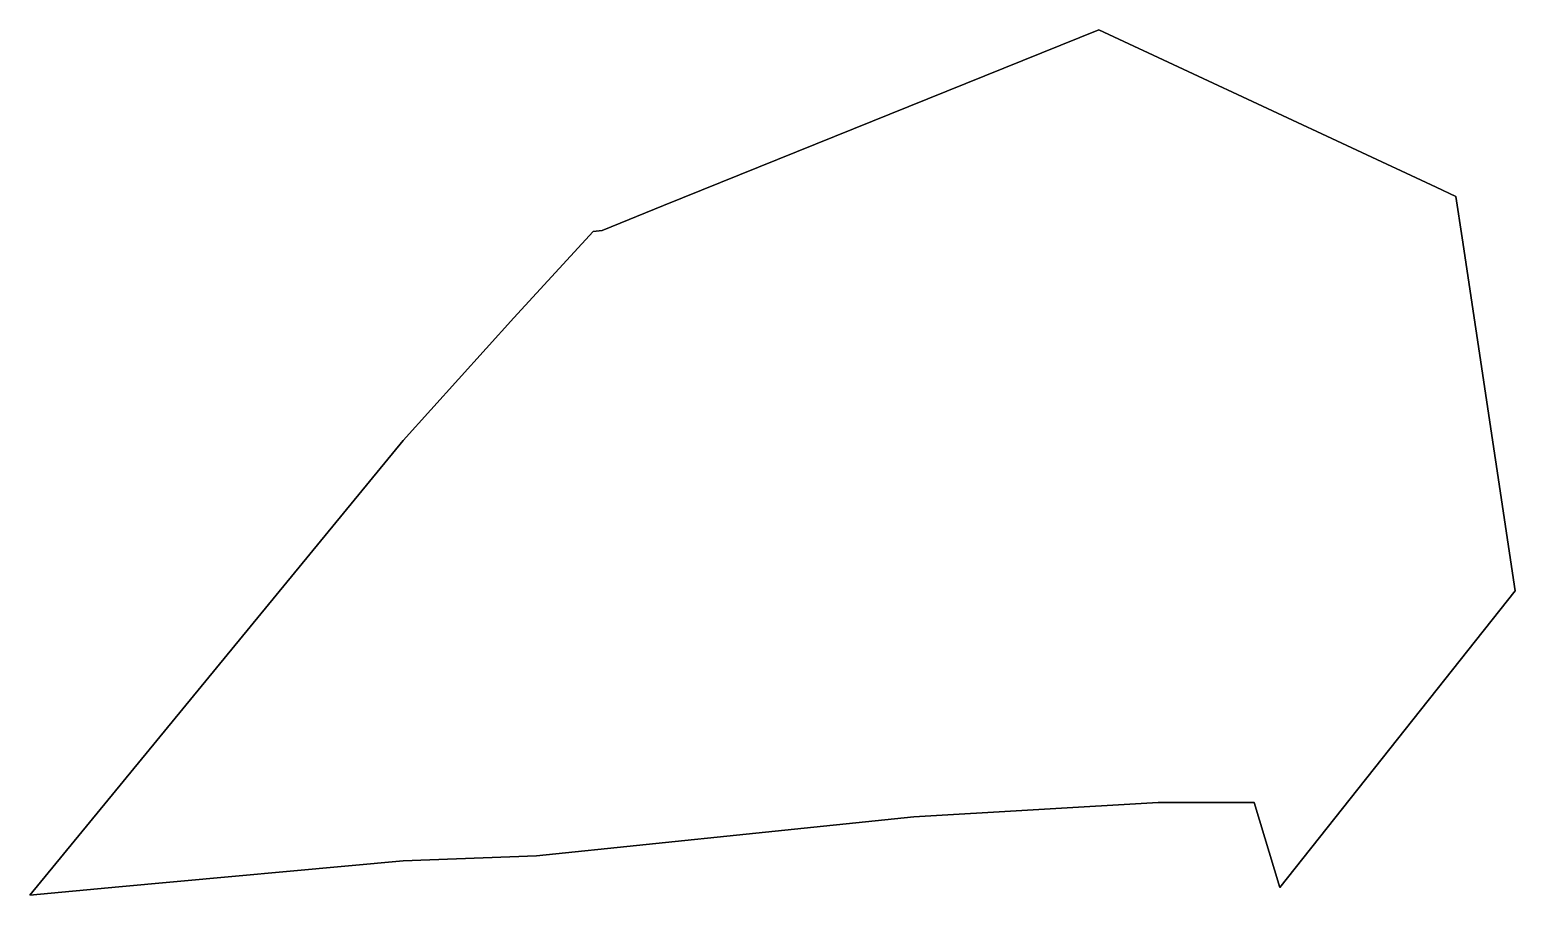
# Model space of a CAD drawing. Extents: x -83.16 to -81.49, y 44.39 to 45.37.
import ezdxf

# ---------------------------------------------------------------- set-up
doc = ezdxf.new("R2010")
doc.units = 0
doc.header["$MEASUREMENT"] = 0
doc.layers.add('GEO_', color=7, linetype='Continuous')

msp = doc.modelspace()

# ---------------------------------------------------------------- linework, layer by layer
at = {"layer": 'GEO_', "color": 7, "true_color": 0xffffff}
for p, q in [((-81.9583, 45.3678), (-82.4487, 45.1699)), ((-81.9583, 45.3678), (-82.4487, 45.1699)), ((-81.9583, 45.3678), (-82.4487, 45.1699)), ((-82.4487, 45.1699), (-81.9583, 45.3678)), ((-81.9583, 45.3678), (-82.4487, 45.1699)), ((-81.9583, 45.3678), (-82.4487, 45.1699)), ((-82.4487, 45.1699), (-81.9583, 45.3678)), ((-82.4487, 45.1699), (-81.9583, 45.3678)), ((-82.4487, 45.1699), (-81.9583, 45.3678)), ((-82.4487, 45.1699), (-81.9583, 45.3678)), ((-81.9583, 45.3678), (-82.4487, 45.1699)), ((-81.9583, 45.3678), (-82.4487, 45.1699)), ((-81.9583, 45.3678), (-82.4487, 45.1699)), ((-81.9583, 45.3678), (-82.4487, 45.1699)), ((-82.4487, 45.1699), (-81.9583, 45.3678)), ((-81.9583, 45.3678), (-81.9583, 45.3678)), ((-81.9583, 45.3678), (-81.9583, 45.3678)), ((-81.9583, 45.3678), (-81.9583, 45.3678)), ((-81.9583, 45.3678), (-81.5785, 45.1906)), ((-81.9583, 45.3678), (-81.5785, 45.1906)), ((-81.9583, 45.3678), (-81.9583, 45.3678)), ((-81.9583, 45.3678), (-81.5785, 45.1906)), ((-81.5785, 45.1906), (-81.9583, 45.3678)), ((-81.5785, 45.1906), (-81.9583, 45.3678)), ((-81.5785, 45.1906), (-81.9583, 45.3678)), ((-81.5785, 45.1906), (-81.9583, 45.3678)), ((-81.9583, 45.3678), (-81.9583, 45.3678)), ((-81.9583, 45.3678), (-81.5785, 45.1906)), ((-81.9583, 45.3678), (-81.9583, 45.3678)), ((-81.5785, 45.1906), (-81.5562, 45.1802)), ((-81.5785, 45.1906), (-81.5562, 45.1802)), ((-81.5785, 45.1906), (-81.5785, 45.1906)), ((-81.5785, 45.1906), (-81.5562, 45.1802)), ((-81.5562, 45.1802), (-81.5785, 45.1906)), ((-81.5562, 45.1802), (-81.5785, 45.1906)), ((-81.5562, 45.1802), (-81.5785, 45.1906)), ((-81.5562, 45.1802), (-81.5785, 45.1906)), ((-81.5785, 45.1906), (-81.5785, 45.1906)), ((-81.5785, 45.1906), (-81.5562, 45.1802)), ((-82.4487, 45.1699), (-82.5176, 45.1418)), ((-82.4487, 45.1699), (-82.5176, 45.1418)), ((-82.4487, 45.1699), (-82.5176, 45.1418)), ((-82.5176, 45.1418), (-82.4487, 45.1699)), ((-82.4487, 45.1699), (-82.5176, 45.1418)), ((-82.4487, 45.1699), (-82.5176, 45.1418)), ((-82.5176, 45.1418), (-82.4487, 45.1699)), ((-82.5176, 45.1418), (-82.4487, 45.1699)), ((-82.5176, 45.1418), (-82.4487, 45.1699)), ((-82.5176, 45.1418), (-82.4487, 45.1699)), ((-82.4487, 45.1699), (-82.5176, 45.1418)), ((-82.4487, 45.1699), (-82.5176, 45.1418)), ((-82.4487, 45.1699), (-82.5176, 45.1418)), ((-82.4487, 45.1699), (-82.5176, 45.1418)), ((-82.5176, 45.1418), (-82.4487, 45.1699)), ((-82.4487, 45.1699), (-82.4487, 45.1699)), ((-82.4487, 45.1699), (-82.4487, 45.1699)), ((-82.4487, 45.1699), (-82.4487, 45.1699)), ((-82.4487, 45.1699), (-82.4487, 45.1699)), ((-82.4487, 45.1699), (-82.4487, 45.1699)), ((-81.5562, 45.1802), (-81.5492, 45.1334)), ((-81.5562, 45.1802), (-81.5492, 45.1334)), ((-81.5562, 45.1802), (-81.5562, 45.1802)), ((-81.5562, 45.1802), (-81.5492, 45.1334)), ((-81.5492, 45.1334), (-81.5562, 45.1802)), ((-81.5492, 45.1334), (-81.5562, 45.1802)), ((-81.5492, 45.1334), (-81.5562, 45.1802)), ((-81.5492, 45.1334), (-81.5562, 45.1802)), ((-81.5562, 45.1802), (-81.5562, 45.1802)), ((-81.5562, 45.1802), (-81.5492, 45.1334)), ((-82.5279, 45.1406), (-82.6169, 45.0436)), ((-82.5279, 45.1406), (-82.6169, 45.0436)), ((-82.5279, 45.1406), (-82.6169, 45.0436)), ((-82.6169, 45.0436), (-82.5279, 45.1406)), ((-82.5279, 45.1406), (-82.6169, 45.0436)), ((-82.5279, 45.1406), (-82.6169, 45.0436)), ((-82.5279, 45.1406), (-82.6169, 45.0436)), ((-82.6169, 45.0436), (-82.5279, 45.1406)), ((-82.5279, 45.1406), (-82.6169, 45.0436)), ((-82.5279, 45.1406), (-82.6169, 45.0436)), ((-82.5279, 45.1406), (-82.6169, 45.0436)), ((-82.6169, 45.0436), (-82.5279, 45.1406)), ((-82.5279, 45.1406), (-82.6169, 45.0436)), ((-82.5279, 45.1406), (-82.6169, 45.0436)), ((-82.6169, 45.0436), (-82.5279, 45.1406)), ((-82.6169, 45.0436), (-82.5279, 45.1406)), ((-82.6169, 45.0436), (-82.5279, 45.1406)), ((-82.6169, 45.0436), (-82.5279, 45.1406)), ((-82.5279, 45.1406), (-82.6169, 45.0436)), ((-82.6169, 45.0436), (-82.5279, 45.1406)), ((-82.6169, 45.0436), (-82.5279, 45.1406)), ((-82.6169, 45.0436), (-82.5279, 45.1406)), ((-82.5279, 45.1406), (-82.6169, 45.0436)), ((-82.5279, 45.1406), (-82.6169, 45.0436)), ((-82.5279, 45.1406), (-82.6169, 45.0436)), ((-82.5279, 45.1406), (-82.6169, 45.0436)), ((-82.6169, 45.0436), (-82.5279, 45.1406)), ((-82.5176, 45.1418), (-82.5279, 45.1406)), ((-82.5176, 45.1418), (-82.5279, 45.1406)), ((-82.5176, 45.1418), (-82.5279, 45.1406)), ((-82.5279, 45.1406), (-82.5176, 45.1418)), ((-82.5176, 45.1418), (-82.5279, 45.1406)), ((-82.5176, 45.1418), (-82.5279, 45.1406)), ((-82.5176, 45.1418), (-82.5279, 45.1406)), ((-82.5279, 45.1406), (-82.5176, 45.1418)), ((-82.5176, 45.1418), (-82.5279, 45.1406)), ((-82.5176, 45.1418), (-82.5279, 45.1406)), ((-82.5176, 45.1418), (-82.5279, 45.1406)), ((-82.5279, 45.1406), (-82.5176, 45.1418)), ((-82.5176, 45.1418), (-82.5279, 45.1406)), ((-82.5176, 45.1418), (-82.5279, 45.1406)), ((-82.5279, 45.1406), (-82.5176, 45.1418)), ((-82.5279, 45.1406), (-82.5176, 45.1418)), ((-82.5176, 45.1418), (-82.5279, 45.1406)), ((-82.5279, 45.1406), (-82.5176, 45.1418)), ((-82.5176, 45.1418), (-82.5279, 45.1406)), ((-82.5176, 45.1418), (-82.5279, 45.1406)), ((-82.5176, 45.1418), (-82.5279, 45.1406)), ((-82.5176, 45.1418), (-82.5279, 45.1406)), ((-82.5279, 45.1406), (-82.5176, 45.1418)), ((-82.5279, 45.1406), (-82.5279, 45.1406)), ((-82.5279, 45.1406), (-82.5279, 45.1406)), ((-82.5279, 45.1406), (-82.5279, 45.1406)), ((-82.5279, 45.1406), (-82.5279, 45.1406)), ((-82.5279, 45.1406), (-82.5279, 45.1406)), ((-82.5279, 45.1406), (-82.5279, 45.1406)), ((-82.5279, 45.1406), (-82.5279, 45.1406)), ((-82.5279, 45.1406), (-82.5279, 45.1406)), ((-82.5176, 45.1418), (-82.5176, 45.1418)), ((-82.5176, 45.1418), (-82.5176, 45.1418)), ((-82.5176, 45.1418), (-82.5176, 45.1418)), ((-82.5176, 45.1418), (-82.5176, 45.1418)), ((-82.5176, 45.1418), (-82.5176, 45.1418)), ((-82.5176, 45.1418), (-82.5176, 45.1418)), ((-82.5176, 45.1418), (-82.5176, 45.1418)), ((-82.5176, 45.1418), (-82.5176, 45.1418)), ((-81.5492, 45.1334), (-81.5338, 45.031)), ((-81.5492, 45.1334), (-81.5338, 45.031)), ((-81.5492, 45.1334), (-81.5492, 45.1334)), ((-81.5492, 45.1334), (-81.5338, 45.031)), ((-81.5338, 45.031), (-81.5492, 45.1334)), ((-81.5338, 45.031), (-81.5492, 45.1334)), ((-81.5338, 45.031), (-81.5492, 45.1334)), ((-81.5338, 45.031), (-81.5492, 45.1334)), ((-81.5492, 45.1334), (-81.5492, 45.1334)), ((-81.5492, 45.1334), (-81.5338, 45.031)), ((-82.6169, 45.0436), (-82.7417, 44.9053)), ((-82.6169, 45.0436), (-82.7417, 44.9053)), ((-82.6169, 45.0436), (-82.7417, 44.9053)), ((-82.7417, 44.9053), (-82.6169, 45.0436)), ((-82.6169, 45.0436), (-82.7417, 44.9053)), ((-82.6169, 45.0436), (-82.7417, 44.9053)), ((-82.6169, 45.0436), (-82.7417, 44.9053)), ((-82.7417, 44.9053), (-82.6169, 45.0436)), ((-82.6169, 45.0436), (-82.7417, 44.9053)), ((-82.6169, 45.0436), (-82.7417, 44.9053)), ((-82.6169, 45.0436), (-82.7417, 44.9053)), ((-82.7417, 44.9053), (-82.6169, 45.0436)), ((-82.6169, 45.0436), (-82.7417, 44.9053)), ((-82.6169, 45.0436), (-82.7417, 44.9053)), ((-82.7417, 44.9053), (-82.6169, 45.0436)), ((-82.6169, 45.0436), (-82.7417, 44.9053)), ((-82.6169, 45.0436), (-82.7417, 44.9053)), ((-82.6169, 45.0436), (-82.7417, 44.9053)), ((-82.7417, 44.9053), (-82.6169, 45.0436)), ((-82.7417, 44.9053), (-82.6169, 45.0436)), ((-82.7417, 44.9053), (-82.6169, 45.0436)), ((-82.7417, 44.9053), (-82.6169, 45.0436)), ((-82.6169, 45.0436), (-82.7417, 44.9053)), ((-82.7417, 44.9053), (-82.6169, 45.0436)), ((-82.7417, 44.9053), (-82.6169, 45.0436)), ((-82.7417, 44.9053), (-82.6169, 45.0436)), ((-82.6169, 45.0436), (-82.7417, 44.9053)), ((-82.6169, 45.0436), (-82.6169, 45.0436)), ((-82.6169, 45.0436), (-82.6169, 45.0436)), ((-82.6169, 45.0436), (-82.6169, 45.0436)), ((-82.6169, 45.0436), (-82.6169, 45.0436)), ((-82.6169, 45.0436), (-82.6169, 45.0436)), ((-82.6169, 45.0436), (-82.6169, 45.0436)), ((-82.6169, 45.0436), (-82.6169, 45.0436)), ((-82.6169, 45.0436), (-82.6169, 45.0436)), ((-82.6169, 45.0436), (-82.6169, 45.0436)), ((-81.5338, 45.031), (-81.4894, 44.7363)), ((-81.5338, 45.031), (-81.4894, 44.7363)), ((-81.5338, 45.031), (-81.5338, 45.031)), ((-81.5338, 45.031), (-81.4894, 44.7363)), ((-81.4894, 44.7363), (-81.5338, 45.031)), ((-81.5338, 45.031), (-81.4894, 44.7363)), ((-81.5338, 45.031), (-81.4894, 44.7363)), ((-81.5338, 45.031), (-81.5338, 45.031)), ((-81.5338, 45.031), (-81.4894, 44.7363)), ((-81.4894, 44.7363), (-81.5338, 45.031)), ((-81.4894, 44.7363), (-81.5338, 45.031)), ((-81.4894, 44.7363), (-81.5338, 45.031)), ((-81.4894, 44.7363), (-81.5338, 45.031)), ((-81.5338, 45.031), (-81.5338, 45.031)), ((-81.5338, 45.031), (-81.4894, 44.7363)), ((-81.4894, 44.7363), (-81.5338, 45.031)), ((-81.4894, 44.7363), (-81.5338, 45.031)), ((-81.4894, 44.7363), (-81.5338, 45.031)), ((-81.5338, 45.031), (-81.5338, 45.031)), ((-81.5338, 45.031), (-81.4894, 44.7363)), ((-82.7417, 44.9053), (-83.1622, 44.3937)), ((-82.7417, 44.9053), (-83.1622, 44.3937)), ((-82.7417, 44.9053), (-83.1622, 44.3937)), ((-83.1622, 44.3937), (-82.7417, 44.9053)), ((-82.7417, 44.9053), (-83.1622, 44.3937)), ((-82.7417, 44.9053), (-83.1622, 44.3937)), ((-82.7417, 44.9053), (-83.1622, 44.3937)), ((-83.1622, 44.3937), (-82.7417, 44.9053)), ((-82.7417, 44.9053), (-83.1622, 44.3937)), ((-82.7417, 44.9053), (-83.1622, 44.3937)), ((-82.7417, 44.9053), (-83.1622, 44.3937)), ((-83.1622, 44.3937), (-82.7417, 44.9053)), ((-82.7417, 44.9053), (-83.1622, 44.3937)), ((-82.7417, 44.9053), (-83.1622, 44.3937)), ((-83.1622, 44.3937), (-82.7417, 44.9053)), ((-82.7417, 44.9053), (-83.1622, 44.3937)), ((-82.7417, 44.9053), (-83.1622, 44.3937)), ((-82.7417, 44.9053), (-83.1622, 44.3937)), ((-83.1622, 44.3937), (-82.7417, 44.9053)), ((-83.1622, 44.3937), (-82.7417, 44.9053)), ((-83.1622, 44.3937), (-82.7417, 44.9053)), ((-83.1622, 44.3937), (-82.7417, 44.9053)), ((-82.7417, 44.9053), (-83.1622, 44.3937)), ((-83.1622, 44.3937), (-82.7417, 44.9053)), ((-83.1622, 44.3937), (-82.7417, 44.9053)), ((-83.1622, 44.3937), (-82.7417, 44.9053)), ((-82.7417, 44.9053), (-83.1622, 44.3937)), ((-82.7417, 44.9053), (-82.7417, 44.9053)), ((-82.7417, 44.9053), (-82.7417, 44.9053)), ((-82.7417, 44.9053), (-82.7417, 44.9053)), ((-82.7417, 44.9053), (-82.7417, 44.9053)), ((-82.7417, 44.9053), (-82.7417, 44.9053)), ((-82.7417, 44.9053), (-82.7417, 44.9053)), ((-82.7417, 44.9053), (-82.7417, 44.9053)), ((-82.7417, 44.9053), (-82.7417, 44.9053)), ((-81.4894, 44.7363), (-81.7544, 44.4024)), ((-81.4894, 44.7363), (-81.7544, 44.4024)), ((-81.4894, 44.7363), (-81.7544, 44.4024)), ((-81.7544, 44.4024), (-81.4894, 44.7363)), ((-81.4894, 44.7363), (-81.7544, 44.4024)), ((-81.4894, 44.7363), (-81.7544, 44.4024)), ((-81.4894, 44.7363), (-81.7544, 44.4024)), ((-81.7544, 44.4024), (-81.4894, 44.7363)), ((-81.7544, 44.4024), (-81.4894, 44.7363)), ((-81.7544, 44.4024), (-81.4894, 44.7363)), ((-81.7544, 44.4024), (-81.4894, 44.7363)), ((-81.4894, 44.7363), (-81.7544, 44.4024)), ((-81.7544, 44.4024), (-81.4894, 44.7363)), ((-81.7544, 44.4024), (-81.4894, 44.7363)), ((-81.7544, 44.4024), (-81.4894, 44.7363)), ((-81.4894, 44.7363), (-81.7544, 44.4024)), ((-81.4894, 44.7363), (-81.4894, 44.7363)), ((-81.4894, 44.7363), (-81.4894, 44.7363)), ((-81.4894, 44.7363), (-81.4894, 44.7363)), ((-81.4894, 44.7363), (-81.4894, 44.7363)), ((-81.8917, 44.4982), (-82.1667, 44.4818)), ((-81.8917, 44.4982), (-82.1667, 44.4818)), ((-81.8917, 44.4982), (-82.1667, 44.4818)), ((-82.1667, 44.4818), (-81.8917, 44.4982)), ((-81.8917, 44.4982), (-82.1667, 44.4818)), ((-81.8917, 44.4982), (-82.1667, 44.4818)), ((-81.8917, 44.4982), (-82.1667, 44.4818)), ((-82.1667, 44.4818), (-81.8917, 44.4982)), ((-81.7833, 44.4982), (-81.8917, 44.4982)), ((-81.7833, 44.4982), (-81.8917, 44.4982)), ((-81.7833, 44.4982), (-81.8917, 44.4982)), ((-81.8917, 44.4982), (-81.8917, 44.4982)), ((-81.8917, 44.4982), (-81.7833, 44.4982)), ((-81.7833, 44.4982), (-81.8917, 44.4982)), ((-81.7833, 44.4982), (-81.8917, 44.4982)), ((-81.7833, 44.4982), (-81.8917, 44.4982)), ((-81.8917, 44.4982), (-81.8917, 44.4982)), ((-81.8917, 44.4982), (-81.7833, 44.4982)), ((-81.7544, 44.4024), (-81.7833, 44.4982)), ((-81.7544, 44.4024), (-81.7833, 44.4982)), ((-81.7544, 44.4024), (-81.7833, 44.4982)), ((-81.7833, 44.4982), (-81.7833, 44.4982)), ((-81.7833, 44.4982), (-81.7544, 44.4024)), ((-81.7544, 44.4024), (-81.7833, 44.4982)), ((-81.7544, 44.4024), (-81.7833, 44.4982)), ((-81.7544, 44.4024), (-81.7833, 44.4982)), ((-81.7833, 44.4982), (-81.7833, 44.4982)), ((-81.7833, 44.4982), (-81.7544, 44.4024)), ((-82.1667, 44.4818), (-82.3444, 44.4635)), ((-82.1667, 44.4818), (-82.3444, 44.4635)), ((-82.1667, 44.4818), (-82.3444, 44.4635)), ((-82.3444, 44.4635), (-82.1667, 44.4818)), ((-82.1667, 44.4818), (-82.3444, 44.4635)), ((-82.1667, 44.4818), (-82.3444, 44.4635)), ((-82.1667, 44.4818), (-82.3444, 44.4635)), ((-82.3444, 44.4635), (-82.1667, 44.4818)), ((-82.1667, 44.4818), (-82.1667, 44.4818)), ((-82.1667, 44.4818), (-82.1667, 44.4818)), ((-82.3444, 44.4635), (-82.5917, 44.4379)), ((-82.3444, 44.4635), (-82.5917, 44.4379)), ((-82.3444, 44.4635), (-82.5917, 44.4379)), ((-82.5917, 44.4379), (-82.3444, 44.4635)), ((-82.3444, 44.4635), (-82.5917, 44.4379)), ((-82.3444, 44.4635), (-82.5917, 44.4379)), ((-82.3444, 44.4635), (-82.5917, 44.4379)), ((-82.5917, 44.4379), (-82.3444, 44.4635)), ((-82.3444, 44.4635), (-82.3444, 44.4635)), ((-82.3444, 44.4635), (-82.3444, 44.4635)), ((-82.7417, 44.4324), (-83.0619, 44.4032)), ((-82.7417, 44.4324), (-83.0619, 44.4032)), ((-82.7417, 44.4324), (-83.0619, 44.4032)), ((-83.0619, 44.4032), (-82.7417, 44.4324)), ((-82.7417, 44.4324), (-83.0619, 44.4032)), ((-82.7417, 44.4324), (-83.0619, 44.4032)), ((-82.7417, 44.4324), (-83.0619, 44.4032)), ((-83.0619, 44.4032), (-82.7417, 44.4324)), ((-82.5917, 44.4379), (-82.7417, 44.4324)), ((-82.5917, 44.4379), (-82.7417, 44.4324)), ((-82.5917, 44.4379), (-82.7417, 44.4324)), ((-82.7417, 44.4324), (-82.5917, 44.4379)), ((-82.5917, 44.4379), (-82.7417, 44.4324)), ((-82.5917, 44.4379), (-82.7417, 44.4324)), ((-82.5917, 44.4379), (-82.7417, 44.4324)), ((-82.7417, 44.4324), (-82.5917, 44.4379)), ((-82.7417, 44.4324), (-82.7417, 44.4324)), ((-82.7417, 44.4324), (-82.7417, 44.4324)), ((-82.5917, 44.4379), (-82.5917, 44.4379)), ((-82.5917, 44.4379), (-82.5917, 44.4379)), ((-83.0619, 44.4032), (-83.1622, 44.3937)), ((-83.0619, 44.4032), (-83.1622, 44.3937)), ((-83.0619, 44.4032), (-83.1622, 44.3937)), ((-83.1622, 44.3937), (-83.0619, 44.4032)), ((-83.0619, 44.4032), (-83.1622, 44.3937)), ((-83.0619, 44.4032), (-83.1622, 44.3937)), ((-83.0619, 44.4032), (-83.1622, 44.3937)), ((-83.1622, 44.3937), (-83.0619, 44.4032)), ((-83.0619, 44.4032), (-83.0619, 44.4032)), ((-83.0619, 44.4032), (-83.0619, 44.4032)), ((-81.7544, 44.4024), (-81.7544, 44.4024)), ((-81.7544, 44.4024), (-81.7544, 44.4024)), ((-81.7544, 44.4024), (-81.7544, 44.4024)), ((-81.7544, 44.4024), (-81.7544, 44.4024)), ((-83.1622, 44.3937), (-83.1622, 44.3937)), ((-83.1622, 44.3937), (-83.1622, 44.3937)), ((-83.1622, 44.3937), (-83.1622, 44.3937)), ((-83.1622, 44.3937), (-83.1622, 44.3937)), ((-83.1622, 44.3937), (-83.1622, 44.3937)), ((-83.1622, 44.3937), (-83.1622, 44.3937)), ((-83.1622, 44.3937), (-83.1622, 44.3937)), ((-83.1622, 44.3937), (-83.1622, 44.3937))]:
    msp.add_line(p, q, dxfattribs=at)

doc.saveas('drawing.dxf')
